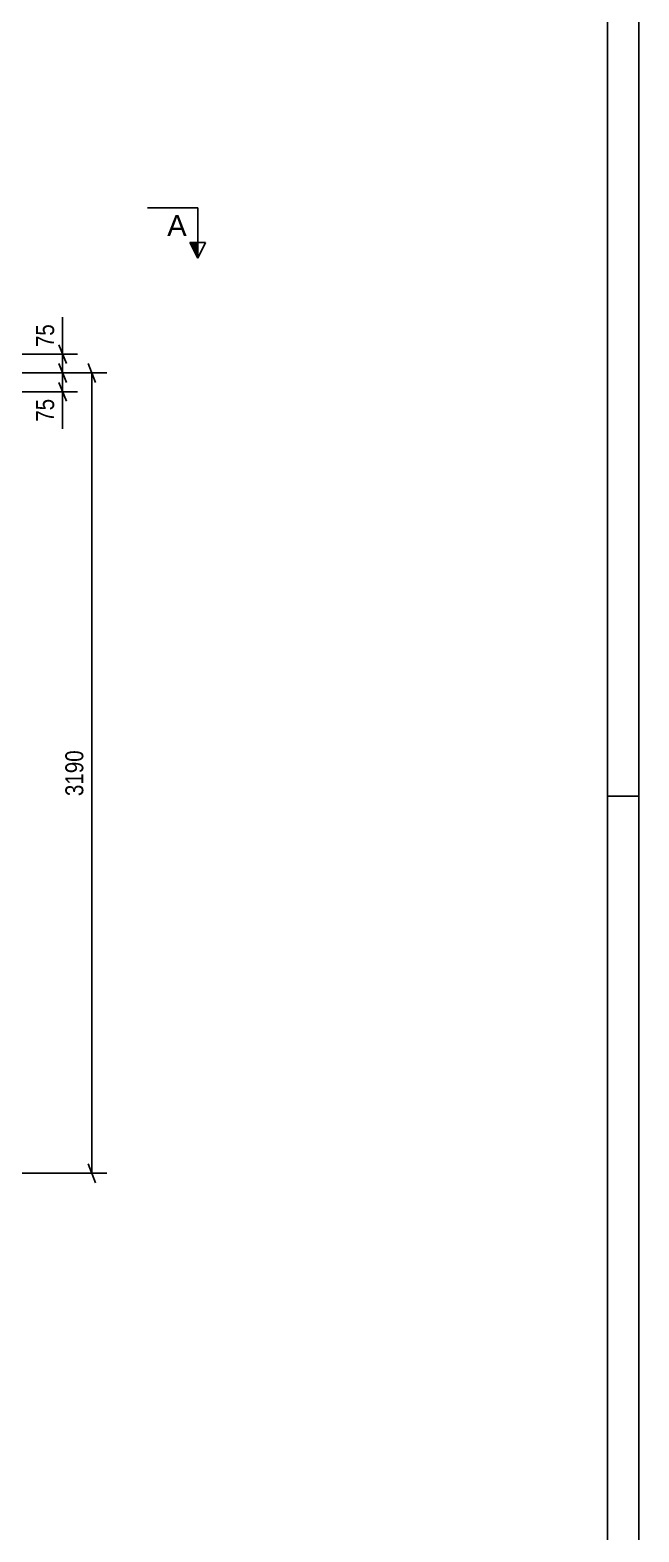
# Model space of a CAD drawing. Header units: millimetres. Extents: x -82 to 1107, y -663 to 178.
# Drawn here: x 1010 to 1107, y -184.8 to 54.7 of the extents above; entities that cross this region are included whole.
import ezdxf

# ---------------------------------------------------------------- set-up
doc = ezdxf.new("R2010")
doc.units = ezdxf.units.MM
doc.styles.add('Arial', font='ARIAL.TTF', dxfattribs={"height": 0.2})
doc.styles.add('Arial Narrow', font='ARIALN.TTF', dxfattribs={"height": 0.2})

# ---------------------------------------------------------------- blocks, each defined once
blk = doc.blocks.new('Unknown-348431369-1163')
at = {"color": 5, "linetype": 'Continuous'}
for p, q in [((1107.01, -663.45), (1107.01, 177.55)), ((1102.01, -658.45), (1102.01, 172.55)), ((1107.01, -67.45), (1102.01, -67.45))]:
    blk.add_line(p, q, dxfattribs=at)
blk = doc.blocks.new('StraightDimension-348431369-17436 - 1390')
at = {"color": 7, "linetype": 'Continuous'}
for p, q in [((1005.44, 0), (1017.59, 0)), ((1014.59, 1.5), (1015.79, -1.5)), ((1015.19, -3), (1015.19, 0)), ((1015.79, -4.5), (1014.59, -1.5)), ((1007.25, -3), (1017.59, -3))]:
    blk.add_line(p, q, dxfattribs=at)
at = {"color": 0}
blk.add_wipeout([(1014.44, -3.53), (1010.24, -3.53), (1010.24, -8.38), (1014.44, -8.38)], dxfattribs=at)
at = {"color": 7, "linetype": 'Continuous'}
blk.add_line((1015.19, -3), (1015.19, -8.91), dxfattribs=at)
blk.add_line((1015.19, -3), (1015.19, -8.91), dxfattribs=at)
at = {"color": 3, "style": 'Arial Narrow'}
blk.add_text('75', height=2.863, rotation=90.0002, dxfattribs=at).set_placement((1013.84, -7.78))
blk = doc.blocks.new('StraightDimension-348431369-2615 - 1390')
at = {"color": 7, "linetype": 'Continuous'}
for p, q in [((1005.44, 0), (1022.24, 0)), ((1020.44, -1.5), (1019.24, 1.5)), ((1019.84, -127.6), (1019.84, 0)), ((1019.24, -126.1), (1020.44, -129.1)), ((943.54, -127.6), (1022.24, -127.6))]:
    blk.add_line(p, q, dxfattribs=at)
at = {"color": 0}
blk.add_wipeout([(1019.09, -59.54), (1014.89, -59.54), (1014.89, -68.06), (1019.09, -68.06)], dxfattribs=at)
at = {"color": 3, "style": 'Arial Narrow'}
blk.add_text('3190', height=2.863, rotation=90.0002, dxfattribs=at).set_placement((1018.49, -67.46))
blk = doc.blocks.new('StraightDimension-348431369-17435 - 1390')
at = {"color": 7, "linetype": 'Continuous'}
for p, q in [((1007.32, 3), (1017.59, 3)), ((1014.59, 4.5), (1015.79, 1.5)), ((1015.19, 0), (1015.19, 3)), ((1005.44, 0), (1017.59, 0)), ((1015.79, -1.5), (1014.59, 1.5))]:
    blk.add_line(p, q, dxfattribs=at)
at = {"color": 0}
blk.add_wipeout([(1014.44, 8.38), (1010.24, 8.38), (1010.24, 3.52), (1014.44, 3.52)], dxfattribs=at)
at = {"color": 7, "linetype": 'Continuous'}
blk.add_line((1015.19, 3), (1015.19, 8.91), dxfattribs=at)
blk.add_line((1015.19, 3), (1015.19, 8.91), dxfattribs=at)
at = {"color": 3, "style": 'Arial Narrow'}
blk.add_text('75', height=2.863, rotation=90.0002, dxfattribs=at).set_placement((1013.84, 4.12))
blk = doc.blocks.new('SectionMark-348431369-3453 - 1390')
at = {"color": 6, "linetype": 'Continuous'}
for p in [(1036.71, 26.33), (1037.96, 20.83)]:
    blk.add_line(p, (1036.71, 18.33), dxfattribs=at)
at = {"color": 0, "linetype": 'Continuous'}
blk.add_wipeout([(1034.96, 21.83), (1034.96, 25.33), (1031.85, 25.33), (1031.85, 21.83)], dxfattribs=at)
at = {"linetype": 'Continuous'}
blk.add_hatch(color=6, dxfattribs=at).paths.add_polyline_path([(1035.46, 20.83), (1036.71, 20.83), (1036.71, 18.33)])
at = {"color": 6, "linetype": 'Continuous'}
for p, q in [((1036.71, 26.33), (1028.71, 26.33)), ((1035.46, 20.83), (1037.96, 20.83)), ((1036.71, 18.33), (1035.46, 20.83))]:
    blk.add_line(p, q, dxfattribs=at)
at = {"color": 3, "linetype": 'Continuous', "style": 'Arial'}
blk.add_text('A', height=3.34, dxfattribs=at).set_placement((1031.85, 21.83))

msp = doc.modelspace()

# ---------------------------------------------------------------- block references
msp.add_blockref('Unknown-348431369-1163', (0, 0))

# ---------------------------------------------------------------- next in the draw order: block references
for name in ['SectionMark-348431369-3453 - 1390', 'StraightDimension-348431369-17436 - 1390']:
    msp.add_blockref(name, (0, 0))

# ---------------------------------------------------------------- next in the draw order: block references
msp.add_blockref('StraightDimension-348431369-2615 - 1390', (0, 0))

# ---------------------------------------------------------------- next in the draw order: block references
msp.add_blockref('StraightDimension-348431369-17435 - 1390', (0, 0))

doc.saveas('drawing.dxf')
